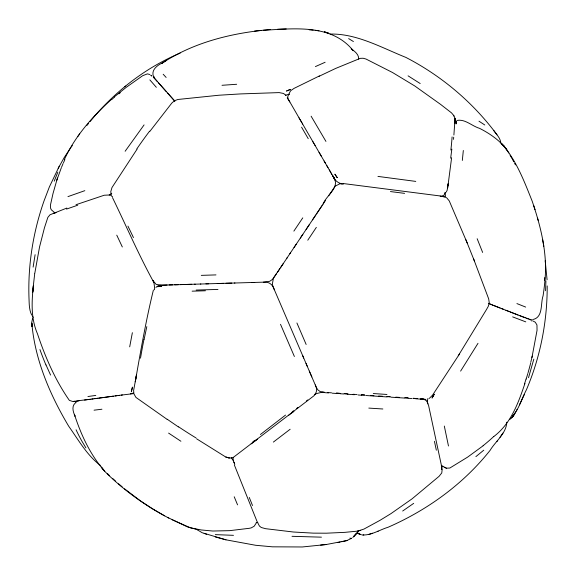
<?xml version="1.0" encoding="UTF-8"?>
<svg xmlns="http://www.w3.org/2000/svg" width="576" height="576" viewBox="0 0 576 576"><rect width="100%" height="100%" fill="white"/><g stroke="black" fill="none" stroke-linecap="round" stroke-linejoin="round"><path stroke-width="0.86" d="M547.2 285.919C547.301 321.408 540.382 357.019 526.457 389.693C521.201 399.737 518.191 411.746 509.659 419.623M545.918 280.865L545.58 290.758M544.637 280.57L544.781 277.488M34.74 273.355C32.537 293.479 29.131 314.568 37.49 333.835C45.245 357.149 55.26 380.153 69.322 400.32L72.641 401.479L76.378 401.126M32.832 292.255L33.365 285.797L32.89 291.413M453.888 135.036L455.062 118.433L453.528 115.286M445.212 192.528L445.486 197.539M453.514 139.37L453.701 137.196M463.327 150.473L462.326 160.445M442.152 469.519L441.763 472.939L439.085 476.309L412.099 498.816L390.931 513.641L379.908 520.38L363.895 529.106L357.386 531.144L344.952 532.346L326.369 533.196L313.229 533.138L293.443 532.015L265.579 528.689L261.252 527.494L259.402 526.01L256.903 521.136L234.346 464.947M454.752 122.976L454.997 120.47L454.745 123.113M447.725 187.834L448.236 183.571L447.127 190.361L446.162 192.139M451.62 157.702L448.006 185.45M451.843 149.09L450.655 158.191M445.169 192.434L443.93 195.314L441.965 196.25M33.12 267.12L35.107 254.678M34.841 273.031L39.528 247.032L44.467 227.743L47.837 217.418L50.026 214.769L66.866 208.051M531.893 321.142L532.166 319.442M154.397 289.793L154.67 288.202L153.95 282.665L153.086 280.75M129.694 346.853L132.365 332.683M144.065 339.559L146.815 326.606M531.95 357.509L537.048 330.329L536.962 324.994L535.27 322.207L533.218 321.106M530.82 362.03L532.231 356.126M533.83 359.129L528.509 377.726M57.427 178.063L52.992 193.601L50.558 204.545L50.558 208.102L51.286 209.758L55.13 213.106M524.398 384.199L526.061 379.03M56.693 180.54L61.344 167.71M524.959 383.386C518.299 403.027 510.998 423.533 493.798 436.543M32.594 318.535L31.781 322.207L32.004 326.599L31.824 323.136C34.898 359.806 50.04 394.906 68.702 426.218C78.3 439.69 86.926 455.227 100.274 465.329M54.223 181.174L57.816 172.181M153.418 289.958C146.009 320.191 140.638 351.072 135.274 381.794L136.534 374.659L133.61 390.506L133.92 393.862L135.922 397.397L167.026 419.299M289.058 93.593L290.664 90.706L294.106 88.351L319.435 75.931M61.632 167.011L63.101 163.519M233.568 457.33L232.992 458.654L233.597 461.074M358.222 531.18L357.451 532.93L353.779 536.436L356.227 533.556L352.793 537.552M63.461 162.734L64.872 159.602M64.318 159.638C75.074 136.188 92.556 116.453 111.542 99.295M519.458 404.842L524.297 394.582M58.183 168.286L64.217 157.529L70.942 147.406M59.249 166.262L49.378 186.912L43.992 201.024C32.911 232.625 27.641 266.328 29.059 299.815C29.232 304.999 29.304 310.435 31.781 315.151M514.498 414.202L511.546 417.982L515.952 411.53M516.557 410.386L517.14 409.313M256.392 522.828L254.174 526.226L251.208 527.897L249.314 528.3L229.622 530.662L212.789 531.029L201.19 529.949L190.462 527.839L172.116 519.725M478.001 343.31L460.613 371.11M459.583 353.866L432.511 395.208L429.286 398.405M458.273 355.759L486.454 309.593L488.261 306.389L489.262 302.76L488.678 298.872L473.414 258.43M362.297 534.982C371.556 535.428 379.627 529.798 388.181 527.213C427.558 509.962 463.32 484.099 490.133 450.31C495.475 441.324 506.455 433.296 506.765 422.215M276.61 273.535L273.362 278.417L272.311 284.479L274.342 289.728M293.861 231.127L302.767 217.858M277.337 272.455L283.277 263.578M286.553 258.682L290.491 252.799M294.034 247.507L302.846 234.331M306.086 229.486L309.398 224.539M316.584 213.804L325.454 200.549M328.673 195.739L335.218 186.12L339.919 183.758L342.288 183.996M312.545 219.845L315.828 214.934M307.771 240.214L316.346 227.362M279.893 268.632L272.362 279.504L269.69 281.297L263.837 282.154L234.446 283.018M280.85 267.206L287.258 257.63M289.85 253.75L296.23 244.224M300.341 238.075L322.027 205.668M323.064 204.113C325.807 195.948 339.833 187.798 334.13 178.229M137.081 149.141L111.989 187.538L110.765 191.664L111.218 194.897M125.136 151.265L144.086 124.898M499.99 437.292L502.906 433.087M497.045 441.41L497.686 440.496M77.659 136.67L79.668 133.92M71.359 146.844L72.331 145.555M149.789 131.458L171.799 103.082L174.492 100.735L177.89 99.475L219.01 95.22L240.566 93.917L279.173 92.599L283.5 93.47L286.034 95.371M75.485 402.833C71.244 406.397 73.188 411.934 75.002 416.203L74.369 414.288C81.259 435.557 91.008 456.566 106.402 473.054C124.841 491.018 145.973 506.16 168.79 518.062M90.108 121.529C114.106 92.102 145.073 67.817 180.173 53.107M86.969 125.395L88.567 123.43M314.021 395.734L233.15 457.517L229.896 458.107L225.871 457.092L196.574 438.775M111.636 99.691L114.624 96.948M119.023 93.78L120.254 92.729M483.761 450.187L475.877 456.646M114.336 96.869L126.007 87.502L142.668 75.708L147.384 73.879L149.926 74.542M285.538 415.073L260.417 434.513M124.826 86.753L125.683 86.076M441.72 467.129L442.915 466.186M291.794 412.87L293.882 411.228L288.864 415.138M289.418 94.198L288.382 95.011L287.719 96.862L288.122 98.95L299.592 118.807M483.178 445.738L467.611 457.128L449.863 468.022L446.378 468.187L442.829 466.402M290.16 429.25L273.362 442.087M252.871 441.806L254.102 440.87M292.219 411.804L293.458 410.861M296.64 408.434L298.001 407.398M306.446 400.961L307.764 399.953M251.165 443.837L257.328 439.142L252.504 442.814M314.201 395.143L316.325 393.624L322.207 392.213L324.533 392.364M413.69 503.352L402.674 511.02M166.298 60.53L162.029 63.23C191.556 43.733 226.699 34.294 261.547 30.406M162.972 62.647C156.974 65.261 149.846 70.776 154.289 78.091L154.051 76.694M318.42 76.608L335.657 68.429L360.259 58.349L363.139 58.248L366.019 59.04L392.501 72.504L414.727 85.939L440.618 104.407L451.548 112.903L454.154 116.035M315.418 66.586L325.13 62.258M196.848 529.531L202.147 532.721L225.979 539.827L255.636 545.278L272.383 546.826L302.27 546.97L326.268 544.522L346.774 540.605L351.72 538.25L351.166 538.43M67.954 196.618L84.838 190.663M377.525 531.403L378.18 531.144M53.309 213.386L56.045 212.371M66.557 209.081L77.738 205.193M454.558 121.421L455.702 121.003M289.145 94.154L285.545 95.256M76.01 204.71L104.227 195.235L110.29 194.954L112.594 196.855M368.546 534.528L372.492 533.203M533.239 319.442C543.341 317.03 540.403 303.394 543.082 295.819C544.579 285.674 545.746 275.45 545.515 265.183C544.925 243.295 539.201 221.861 532.21 201.233C524.153 181.145 516.197 159.833 501.516 143.568C495.094 137.362 487.57 132.379 479.614 128.369C472.09 126.187 465.293 118.901 457.157 120.42M130.406 393.876L133.488 393.055M330.206 34.07C356.702 33.43 381.888 47.83 405.842 57.391C439.927 75.002 470.124 100.001 493.639 130.334C496.21 134.165 500.026 137.592 500.76 142.344M76.579 401.414L79.099 400.788M357.437 531.13L360.734 530.395M347.162 540.511L341.582 541.735M337.414 542.606L340.106 542.052M95.803 395.424L87.934 396.511M363.082 535.01L363.794 534.91M84.521 400.054L87.415 399.665M89.057 399.449L93.103 398.902M94.932 398.657L97.754 398.275M110.39 396.576L113.314 396.18M115.222 395.921L119.52 395.345M121.277 395.107L133.344 393.653M90.331 399.276L76.601 400.91M91.843 399.067L103.327 397.526M104.731 397.339L116.554 395.748M118.159 395.525L122.393 394.956M98.906 398.117L109.21 396.734M101.938 409.219L94.054 410.177M73.908 401.414L75.118 401.27M263.383 30.24C293.947 28.757 331.459 23.558 353.268 50.695L351.202 48.758C354.607 51.322 358.97 54.31 358.69 59.134M254.47 31.118L270.389 29.534M320.594 545.083L326.268 544.522M222.005 85.291L236.678 84.269M277.589 29.225L286.229 28.951M201.276 275.364L215.978 274.903M172.649 284.854L160.898 285.199A8.186 7.416 48.9 0 0 155.909 287.474M174.758 284.789L191.714 284.285M195.242 284.184L184.154 284.508M200.448 284.026L223.69 283.342M231.754 283.097L217.267 283.529M167.069 285.019L161.69 285.178L156.182 284.422L153.043 280.634M178.265 284.688L169.142 284.954M192.125 291.161L205.466 290.765M180.425 284.623L183.262 284.537M194.479 284.206L200.851 284.018M205.927 283.867L208.685 283.788M226.022 283.27L229.061 283.183M229.435 283.169L234.943 283.01M251.705 282.506L254.7 282.42M233.474 535.327L215.309 534.629M321.444 537.163L292.01 536.314M263.347 282.161L266.227 282.154A8.33 7.74 43.3 0 1 273.362 287.453L316.282 387.295L317.808 389.822L320.177 391.586L324.338 392.263M256.154 522.461L257.746 522.475M531.504 319.925L519.883 315.72M382.86 408.989L368.813 408.096M386.971 394.466L373.27 393.538M415.649 398.786L425.916 399.42L420.271 399.06L423.756 399.298M405 398.095L390.917 397.181M408.564 398.326L412.121 398.556M327.636 392.566L331.524 392.825M344.117 393.674L348.019 393.934M353.074 394.272L357.041 394.538M361.382 394.834L364.745 395.057M370.994 395.482L373.651 395.654M378.641 395.993L382.464 396.252M387.324 396.576L389.83 396.749M395.77 397.145L399.607 397.404M404.777 397.75L407.966 397.966M416.39 398.527L413.237 398.318L417.305 398.592M370.426 395.438L373.91 395.676M386.885 396.547L390.47 396.785M387.274 396.943L365.681 395.496M344.426 393.696L347.112 393.876M361.872 394.862L364.522 395.042M405.662 397.807L408.269 397.98M358.07 394.97L361.757 395.23M324.828 392.659L328.536 392.918M332.194 393.178L336.161 393.451M340.106 393.725L343.822 393.984M347.515 394.243L354.384 394.718M313.214 30.175L309.182 29.815M421.61 398.894L423.67 399.082L427.025 401.155L428.566 405.367L441.374 465.185M377.957 176.407L415.771 181.404M315.108 30.355L317.095 30.586M343.123 183.521L439.805 195.919M317.016 30.571L318.996 30.802M390.427 191.563L404.604 193.363M343.534 184.054L341.503 183.751A8.186 5.501 29.1 0 1 334.426 178.733L333.151 176.544M197.914 529.747L187.351 526.86L168.091 517.666M225.871 457.092L229.277 457.934L226.476 457.243M215.266 536.947L225.979 539.827M360.67 534.557L356.839 532.872L361.49 534.83M204.127 533.419L206.654 534.269M357.43 533.167L358.877 533.65L357.451 533.146M512.647 316.886L525.78 321.869M516.91 303.581L525.679 307.08M517.975 314.978L510.192 311.947M491.976 304.841L495.353 306.158M525.377 317.866L505.872 310.255M489.672 303.941L490.831 304.387M500.004 307.966L494.294 305.741M501.271 308.462L503.496 309.326M508.946 311.458L495.468 306.202M493.013 305.244L488.398 303.257M526.442 318.283L528.422 319.054M356.81 532.98L359.791 534.161M529.596 319.514L530.597 319.975M444.362 467.222L446.378 468.187M164.635 515.844L152.489 508.774L140.717 501.041M348.646 38.606L353.426 41.544M408.074 75.838L420.206 83.549M478.98 121.19L484.783 124.985M180.907 441.252L168.595 433.102M178.459 426.96L167.184 419.227M140.076 500.594L124.546 488.815M118.57 483.79L122.112 486.814M112.507 478.354L115.366 480.953M500.263 142.481L504.274 146.376L506.873 149.882M107.503 473.638L109.649 475.762M163.188 74.254L166.14 77.45M149.854 79.884L156.341 87.322M166.414 91.714L155.333 79.258M167.645 93.103L174.751 101.081M156.269 80.316L154.138 77.918A7.214 2.218 -49.7 0 0 153.295 77.681M156.413 80.474L157.507 81.706M158.659 83.002L174.852 101.196M154.663 78.509L155.196 79.106M503.352 145.433L505.944 148.5M446.436 197.518L449.251 200.894L467.23 243.036M103.932 470.362L101.282 467.035L104.602 471.211M153.677 282.11C138.636 254.758 126.216 225.806 112.514 197.676M493.639 130.334L496.987 134.806M32.429 316.21L33.235 317.326M505.339 147.636L508.824 152.986M231.228 457.56L233.474 461.081M287.23 97.826L289.807 101.966M85.932 447.919L81.698 440.827A318.586 199.649 -56.7 0 1 76.082 429.782M311.119 116.194L325.937 141.415M301.572 127.181L308.254 138.701M312.725 141.401L313.949 143.496M319.054 152.294L320.299 154.433M324.122 161.014L325.418 163.238M326.707 165.463L328.01 167.702M329.314 169.949L330.595 172.152M299.981 119.47L301.918 122.796M302.35 123.545L333.713 177.516M299.03 117.828L302.652 124.063M314.352 144.194L315.166 145.598M320.717 155.146L321.545 156.578M331.027 172.886L331.877 174.355M510.07 155.203L512.064 158.652M512.496 159.437L513.799 161.791M514.627 163.332L515.462 164.88M133.459 237.6L127.944 226.102M122.328 246.967L116.755 235.159M50.58 375.07L46.03 364.932M294.386 356.508L280.505 324.295M296.921 322.985L306.151 344.484M302.645 355.565L303.732 358.099M306.036 363.47L307.224 366.214M309.326 371.117L310.565 373.997M310.644 374.177L311.839 376.949M237.557 504.864L234.209 496.771M477.158 238.723L482.638 252.439M465.854 239.674L474.379 260.906M252.511 505.534L249.271 497.455M234.806 464.386L233.806 461.909L234.252 463.018M315.266 384.926L316.332 387.583A8.251 7.538 34.3 0 1 314.41 394.841M535.032 209.657L533.657 205.43M537.559 218.16L538.222 220.478M427.025 401.155L427.572 403.286M444.312 426.06L448.474 445.997M434.434 441.324L436.342 450.216M427.766 403.898L427.435 402.098A7.949 3.6 -63.2 0 1 427.975 398.383M542.614 239.551L543.809 246.29M545.191 260.741L547.078 279.763M136.843 148.874A309.902 194.285 -64.8 0 1 149.58 131.177M452.095 136.93A322.754 115.531 -58.5 0 1 450.864 149.998M111.744 193.298A7.812 2.606 -51.1 0 1 109.217 195.091M140.508 358.186A315.274 135.475 -68.1 0 1 143.928 339.617M196.049 437.969A318.578 190.728 30.5 0 1 178.582 426.816M196.142 290.066A321.379 10.973 -1 0 1 217.966 289.44M493.74 436.514A323.77 218.736 15.5 0 1 483.113 445.694M530.712 362.902A322.697 285.862 63.2 0 1 528.062 372.694M527.832 373.486A322.697 285.862 63.2 0 1 526.147 379.066M442.469 465.912A7.531 3.226 -62.4 0 1 441.274 465.552M45.936 364.954A319.586 255.672 22.2 0 1 39.946 349.56M76.111 402.746A7.387 0.382 65.6 0 1 75.514 401.494M351.137 538.308A327.319 32.371 74.2 0 1 349.87 538.128M455.062 118.433L454.882 121.716L455.062 118.433M441.878 467.971L441.792 469.505L441.497 466.56L441.878 467.971M456.192 122.299L456.055 123.962L456.552 120.989L456.192 122.299M132.422 387.202L131.357 391.709L132.422 387.202M433.102 396.072L432.022 398.066L434.29 394.2L433.102 396.072M514.786 413.654L512.388 417.002L514.786 413.654M290.254 89.474L286.567 91.008L290.254 89.474M159.516 286.322L157.385 286.704L161.705 286.286L159.516 286.322M340.243 393.415L336.29 393.149L340.186 393.408M442.476 196.265L440.136 196.056L444.737 196.985L442.476 196.265M328.788 33.293L324.461 31.838L328.788 33.293M151.43 75.557L150.826 75.312L151.834 76.046L151.43 75.557M502.373 144.461L501.386 143.51L504.144 146.326L502.358 144.418M337.226 177.682L334.944 174.226L337.226 177.682M334.044 177.775L332.798 175.795L334.836 180L334.044 177.775"/></g></svg>
